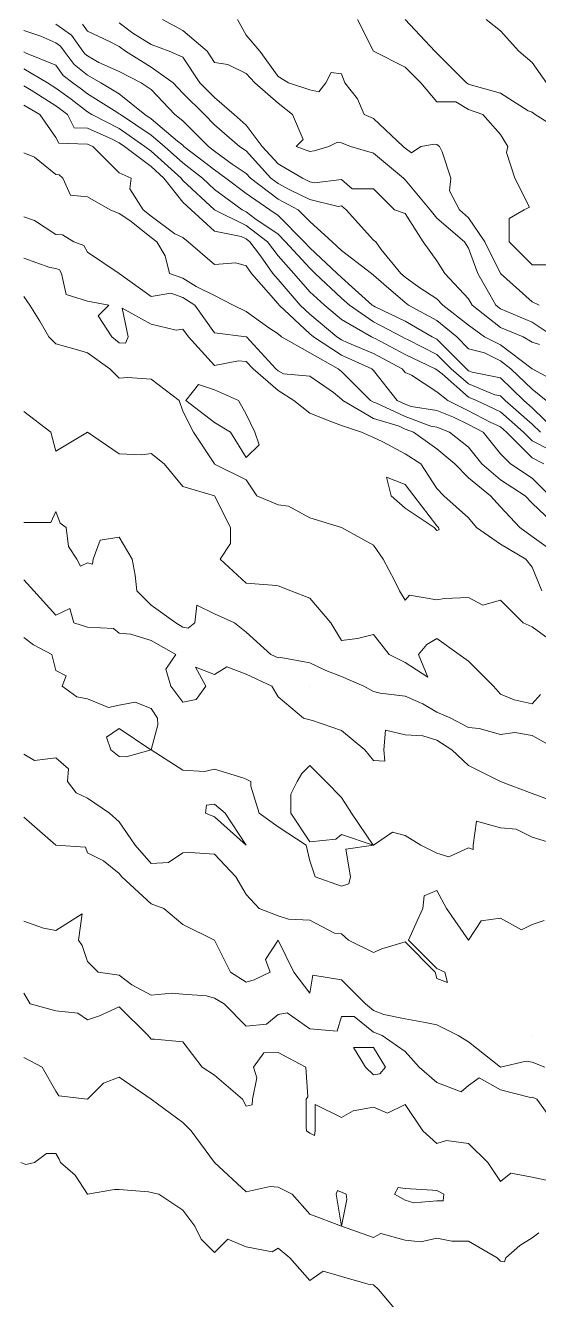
# Model space of a CAD drawing. Extents: x 532589 to 538856, y 6045658 to 6049082.
# Drawn here: x 536032 to 536354, y 6046109 to 6046908 of the extents above; entities that cross this region are included whole.
import ezdxf

# ---------------------------------------------------------------- set-up
doc = ezdxf.new("R2010")
doc.units = 0
doc.header["$LTSCALE"] = 5
doc.layers.add('C-TOPO-MAJR', color=7, linetype='Continuous', lineweight=15, true_color=0xd3aa5f)
doc.layers.add('C-TOPO-MINR', color=7, linetype='Continuous', lineweight=13, true_color=0xe9d5af)

msp = doc.modelspace()

# ---------------------------------------------------------------- linework, layer by layer
at = {"layer": 'C-TOPO-MAJR', "color": 9, "true_color": 0xbfbfbf, "flags": 128}
for points, elevation in [([(536051.18, 6046908.919), (536061.134, 6046901.892), (536068.161, 6046891.938), (536069.401, 6046890.251), (536071.088, 6046888.922), (536078.196, 6046884.83), (536090.996, 6046879.199), (536104.783, 6046872.03), (536110.905, 6046867.841), (536125.838, 6046852.121), (536130.813, 6046848.294), (536146.894, 6046832.213), (536150.721, 6046829.286), (536161.783, 6046821.151), (536170.63, 6046815.147), (536173.197, 6046812.305), (536190.538, 6046799.194), (536203.207, 6046792.396), (536210.446, 6046785.156), (536224.383, 6046772.488), (536230.355, 6046767.058), (536249.091, 6046752.58), (536250.263, 6046751.583), (536256.899, 6046745.944), (536270.171, 6046734.266), (536272.386, 6046732.671), (536290.08, 6046723.019), (536302.615, 6046712.763), (536309.988, 6046705.39), (536319.942, 6046702.809), (536329.896, 6046697.831), (536336.531, 6046692.855), (536349.805, 6046680.01), (536358.563, 6046672.946)], 4270), ([(536240.309, 6046911.846), (536250.263, 6046891.938), (536270.171, 6046881.984), (536280.126, 6046872.03), (536290.08, 6046860.082), (536302.027, 6046860.082), (536309.988, 6046855.305), (536318.835, 6046852.121), (536329.896, 6046839.684), (536334.495, 6046832.213), (536333.632, 6046828.477), (536339.02, 6046812.305), (536348.144, 6046794.057), (536344.828, 6046792.396), (536335.329, 6046786.964), (536335.329, 6046772.488), (536349.805, 6046758.012), (536364.28, 6046758.012)], 4275), ([(536360.788, 6046613.221), (536349.805, 6046624.204), (536336.183, 6046633.13), (536329.896, 6046639.416), (536319.112, 6046653.038), (536309.988, 6046657.799), (536300.467, 6046662.559), (536290.08, 6046666.66), (536273.904, 6046669.214), (536270.171, 6046670.604), (536265.194, 6046672.946), (536250.263, 6046691.806), (536249.214, 6046692.855), (536230.355, 6046701.387), (536212.66, 6046712.763), (536210.446, 6046714.631), (536191.202, 6046732.671), (536190.538, 6046733.438), (536173.947, 6046752.58), (536170.63, 6046757.319), (536163.994, 6046759.216), (536150.721, 6046758.267), (536134.135, 6046772.488), (536130.813, 6046775.145), (536125.832, 6046777.469), (536110.905, 6046788.415), (536105.928, 6046792.396), (536097.637, 6046805.664), (536098.468, 6046812.305), (536090.996, 6046815.625), (536074.408, 6046832.213), (536071.088, 6046833.707), (536053.121, 6046834.154), (536051.18, 6046837.9), (536041.226, 6046852.121), (536031.272, 6046858.153)], 4265), ([(536355.042, 6046488.534), (536349.805, 6046482.71), (536338.436, 6046485.232), (536329.896, 6046488.792), (536325.627, 6046493.771), (536309.988, 6046509.41), (536304.012, 6046513.68), (536290.08, 6046523.634), (536283.746, 6046520.014), (536278.465, 6046513.68), (536284.387, 6046499.465), (536270.171, 6046508.704), (536260.217, 6046513.68), (536250.263, 6046526.117), (536240.309, 6046523.634), (536230.355, 6046522.526), (536223.719, 6046533.588), (536210.446, 6046548.898), (536198.501, 6046553.496), (536190.538, 6046556.818), (536186.916, 6046557.118), (536170.63, 6046558.476), (536154.343, 6046573.405), (536160.676, 6046583.359), (536160.676, 6046593.313), (536150.721, 6046613.221), (536130.813, 6046618.908), (536119.104, 6046633.13), (536110.905, 6046639.766), (536105.097, 6046638.937), (536090.996, 6046639.502), (536071.088, 6046653.038), (536051.18, 6046641.093), (536048.191, 6046653.038), (536031.272, 6046666.053)], 4260), ([(536357.766, 6046254.872), (536349.805, 6046258.188), (536346.014, 6046258.662), (536329.896, 6046254.872), (536309.988, 6046270.799), (536303.355, 6046274.78), (536290.08, 6046281.418), (536281.696, 6046283.164), (536270.171, 6046285.167), (536256.899, 6046288.052), (536250.263, 6046290.569), (536245.286, 6046294.688), (536230.355, 6046309.619), (536212.439, 6046312.604), (536210.446, 6046301.324), (536200.492, 6046314.597), (536190.538, 6046334.505), (536182.575, 6046322.56), (536185.557, 6046314.597), (536175.607, 6046309.619), (536170.63, 6046308.31), (536160.676, 6046314.597), (536150.721, 6046334.505), (536130.813, 6046344.459), (536118.868, 6046354.413), (536110.905, 6046357.26), (536092.529, 6046374.322), (536090.996, 6046376.314), (536081.042, 6046384.276), (536071.088, 6046389.253), (536069.76, 6046392.902), (536051.18, 6046394.23), (536031.272, 6046411.648)], 4255)]:
    msp.add_lwpolyline(points, dxfattribs=dict(at, elevation=elevation))
at = {"layer": 'C-TOPO-MINR', "color": 254, "true_color": 0xd9d9d9, "flags": 128}
for points, elevation in [([(536067.999, 6046908.758), (536071.088, 6046904.382), (536084.867, 6046898.067), (536090.996, 6046894.889), (536094.981, 6046891.938), (536110.905, 6046881.985), (536124.753, 6046872.03), (536130.813, 6046865.694), (536144.386, 6046852.121), (536150.721, 6046845.786), (536166.44, 6046832.213), (536170.63, 6046829.369), (536186.041, 6046812.305), (536190.538, 6046808.905), (536197.875, 6046804.968), (536210.446, 6046799.032), (536228.142, 6046794.609), (536230.355, 6046794.886), (536233.2, 6046792.396), (536250.263, 6046773.536), (536251.794, 6046772.488), (536255.242, 6046767.509), (536267.458, 6046752.58), (536270.171, 6046750.192), (536278.697, 6046744.054), (536290.08, 6046736.655), (536293.874, 6046732.671), (536309.988, 6046720.138), (536319.944, 6046712.763), (536329.896, 6046707.786), (536349.804, 6046692.855), (536349.805, 6046692.854), (536349.809, 6046692.851), (536369.713, 6046682.132)], 4271), ([(536090.996, 6046909.635), (536099.526, 6046903.317), (536110.905, 6046896.131), (536122.284, 6046891.938), (536130.813, 6046888.205), (536141.596, 6046872.03), (536150.721, 6046862.904), (536163.046, 6046852.121), (536170.63, 6046845.487), (536180.584, 6046832.213), (536190.538, 6046821.228), (536205.761, 6046812.305), (536210.446, 6046810.092), (536213.396, 6046809.355), (536230.355, 6046811.477), (536236.98, 6046805.679), (536250.263, 6046805.679), (536263.546, 6046792.396), (536270.171, 6046790.189), (536281.545, 6046772.488), (536290.08, 6046760.543), (536295.058, 6046752.58), (536309.988, 6046736.653), (536312.2, 6046732.671), (536329.896, 6046718.619), (536344.117, 6046712.763), (536349.805, 6046709.445), (536354.49, 6046708.078)], 4272), ([(536118.016, 6046911.846), (536130.813, 6046904.955), (536146.195, 6046891.938), (536150.721, 6046884.825), (536159.021, 6046883.638), (536170.63, 6046877.834), (536175.989, 6046872.03), (536190.538, 6046859.422), (536199.664, 6046852.121), (536206.18, 6046836.479), (536201.914, 6046832.213), (536210.446, 6046829.069), (536213.161, 6046829.498), (536222.396, 6046832.213), (536227.702, 6046834.866), (536230.355, 6046834.553), (536236.037, 6046832.213), (536250.263, 6046828.064), (536269.178, 6046812.305), (536270.171, 6046811.311), (536285.931, 6046792.396), (536290.08, 6046787.155), (536307.5, 6046772.488), (536309.988, 6046768.506), (536315.675, 6046752.58), (536323.258, 6046739.31), (536326.946, 6046732.671), (536329.896, 6046730.329), (536333.879, 6046728.688), (536349.805, 6046722.131), (536363.655, 6046712.763)], 4273), ([(536165.199, 6046911.846), (536170.63, 6046901.886), (536179.155, 6046891.938), (536190.538, 6046876.016), (536197.182, 6046872.03), (536210.446, 6046867.605), (536216.136, 6046866.34), (536220.41, 6046872.03), (536223.728, 6046878.656), (536230.355, 6046877.714), (536232.448, 6046872.03), (536240.3, 6046862.085), (536244.573, 6046852.121), (536250.263, 6046849.778), (536268.927, 6046832.213), (536270.171, 6046831.218), (536274.153, 6046828.231), (536280.113, 6046832.213), (536288.655, 6046833.638), (536290.08, 6046833.386), (536291.742, 6046832.213), (536293.405, 6046828.887), (536298.929, 6046812.305), (536298.043, 6046804.341), (536304.3, 6046792.396), (536309.988, 6046787.42), (536320.228, 6046772.488), (536329.896, 6046752.581), (536329.898, 6046752.58), (536349.805, 6046734.765), (536354.224, 6046732.671)], 4274), ([(536270.171, 6046911.845), (536288.75, 6046891.938), (536290.08, 6046890.608), (536308.658, 6046872.03), (536309.988, 6046871.232), (536311.235, 6046870.783), (536329.896, 6046865.694), (536347.317, 6046854.609), (536349.805, 6046853.78), (536351.796, 6046852.121), (536369.713, 6046840.924)], 4276), ([(536321.05, 6046911.846), (536329.896, 6046904.605), (536341.507, 6046891.938), (536349.805, 6046884.827), (536358.763, 6046872.03)], 4277), ([(536031.272, 6046904.981), (536041.752, 6046901.366), (536051.18, 6046897.207), (536054.269, 6046895.027), (536056.449, 6046891.938), (536062.652, 6046883.502), (536071.088, 6046876.857), (536079.474, 6046872.03), (536090.996, 6046865.187), (536107.077, 6046852.121), (536110.905, 6046849.57), (536127.488, 6046835.538), (536130.813, 6046832.98), (536131.58, 6046832.213), (536150.721, 6046817.574), (536157.887, 6046812.305), (536170.63, 6046802.651), (536185.345, 6046792.396), (536190.538, 6046788.884), (536206.934, 6046772.488), (536210.446, 6046768.636), (536227.607, 6046752.58), (536230.355, 6046750.009), (536249.552, 6046732.671), (536250.263, 6046732.174), (536251.311, 6046731.624), (536270.171, 6046722.718), (536287.234, 6046712.763), (536290.08, 6046711.34), (536308.565, 6046692.855), (536309.988, 6046691.61), (536312.122, 6046690.721), (536329.896, 6046687.166), (536344.534, 6046672.946), (536349.805, 6046668.352), (536365.522, 6046653.038)], 4269), ([(536031.272, 6046891.415), (536032.597, 6046890.612), (536051.18, 6046883.177), (536055.903, 6046876.753), (536061.9, 6046872.03), (536067.236, 6046868.177), (536071.088, 6046865.205), (536089.469, 6046853.649), (536090.996, 6046852.742), (536091.76, 6046852.121), (536110.905, 6046839.359), (536119.351, 6046832.213), (536130.813, 6046821.991), (536143.17, 6046812.305), (536150.721, 6046805.239), (536168.032, 6046792.396), (536170.63, 6046791.125), (536176.061, 6046786.965), (536190.538, 6046777.172), (536195.222, 6046772.488), (536210.446, 6046755.792), (536213.879, 6046752.58), (536230.355, 6046737.165), (536235.33, 6046732.671), (536250.263, 6046722.22), (536268.276, 6046712.763), (536270.171, 6046711.768), (536272.067, 6046710.868), (536290.08, 6046701.861), (536299.086, 6046692.855), (536309.988, 6046683.315), (536326.341, 6046676.502), (536329.896, 6046675.791), (536332.825, 6046672.946), (536349.805, 6046658.143), (536355.044, 6046653.038)], 4268), ([(536360.865, 6046641.977), (536349.805, 6046647.657), (536344.424, 6046653.038), (536329.896, 6046665.837), (536314.967, 6046672.946), (536309.988, 6046675.021), (536293.389, 6046689.545), (536290.08, 6046692.17), (536289.035, 6046692.855), (536270.171, 6046701.814), (536251.308, 6046711.718), (536250.263, 6046712.267), (536249.095, 6046712.763), (536230.355, 6046723.746), (536219.571, 6046732.671), (536210.446, 6046741.095), (536200.493, 6046752.58), (536190.538, 6046763.639), (536183.902, 6046772.488), (536170.63, 6046782.654), (536150.723, 6046792.394), (536150.721, 6046792.395), (536150.72, 6046792.396), (536130.813, 6046810.933), (536129.738, 6046812.305), (536110.905, 6046829.299), (536107.05, 6046832.213), (536090.996, 6046843.523), (536073.803, 6046852.121), (536071.088, 6046853.828), (536060.814, 6046861.755), (536051.18, 6046868.711), (536045.985, 6046872.03), (536031.272, 6046880.937)], 4267), ([(536357.139, 6046633.13), (536349.805, 6046636.896), (536333.663, 6046653.038), (536329.896, 6046656.356), (536323.561, 6046659.373), (536309.988, 6046666.455), (536297.005, 6046672.946), (536290.08, 6046678.439), (536274.148, 6046688.878), (536270.171, 6046690.369), (536268.278, 6046692.855), (536250.263, 6046702.312), (536233.817, 6046709.301), (536230.355, 6046710.867), (536227.406, 6046712.763), (536210.446, 6046727.074), (536204.475, 6046732.671), (536190.538, 6046748.751), (536187.22, 6046752.58), (536179.481, 6046763.637), (536172.843, 6046772.488), (536170.63, 6046774.183), (536167.31, 6046775.808), (536150.721, 6046779.125), (536135.974, 6046792.396), (536130.813, 6046797.202), (536118.977, 6046812.305), (536110.905, 6046819.588), (536094.206, 6046832.213), (536090.996, 6046834.474), (536086.473, 6046836.736), (536071.088, 6046843.661), (536062.833, 6046843.866), (536058.555, 6046852.121), (536054.392, 6046855.333), (536051.18, 6046857.652), (536035.863, 6046867.439), (536031.272, 6046870.221)], 4266), ([(536365.979, 6046593.313), (536349.805, 6046608.535), (536345.379, 6046613.221), (536329.896, 6046623.176), (536318.283, 6046633.13), (536309.988, 6046643.606), (536298.043, 6046653.038), (536290.08, 6046656.182), (536286.346, 6046656.771), (536270.171, 6046662.797), (536251.738, 6046671.471), (536250.263, 6046671.925), (536248.531, 6046672.946), (536230.355, 6046691.123), (536228.258, 6046692.855), (536210.446, 6046702.81), (536192.631, 6046712.763), (536190.538, 6046714.657), (536184.854, 6046718.447), (536170.63, 6046728.692), (536162.338, 6046732.671), (536150.721, 6046738.731), (536139.105, 6046744.288), (536130.813, 6046749.564), (536122.522, 6046752.58), (536119.754, 6046763.639), (536114.524, 6046772.488), (536110.905, 6046775.142), (536097.635, 6046785.758), (536090.996, 6046790.183), (536085.307, 6046792.396), (536071.088, 6046800.692), (536060.369, 6046801.586), (536055.599, 6046812.305), (536053.273, 6046814.398), (536051.18, 6046814.514), (536037.913, 6046825.571), (536031.272, 6046828.231)], 4264), ([(536369.706, 6046573.412), (536349.805, 6046587.74), (536342.064, 6046593.313), (536329.896, 6046606.197), (536323.612, 6046613.221), (536309.988, 6046624.474), (536301.333, 6046633.13), (536290.08, 6046642.717), (536275.412, 6046653.038), (536270.171, 6046654.99), (536266.484, 6046656.725), (536250.263, 6046661.716), (536231.218, 6046672.946), (536230.355, 6046673.81), (536225.388, 6046677.913), (536210.446, 6046688.26), (536193.855, 6046689.537), (536190.538, 6046691.611), (536189.116, 6046692.855), (536170.654, 6046712.739), (536170.632, 6046712.763), (536170.63, 6046712.765), (536170.626, 6046712.767), (536150.721, 6046715.416), (536138.397, 6046732.671), (536130.813, 6046737.497), (536123.229, 6046740.255), (536110.905, 6046738.203), (536091, 6046752.58), (536090.996, 6046752.592), (536090.98, 6046752.596), (536071.088, 6046765.853), (536068.791, 6046770.191), (536062.556, 6046772.488), (536055.371, 6046776.679), (536051.18, 6046776.913), (536037.906, 6046785.762), (536031.272, 6046787.972)], 4263), ([(536355.776, 6046553.496), (536349.805, 6046568.429), (536345.825, 6046573.405), (536329.896, 6046582.773), (536314.966, 6046593.313), (536309.988, 6046599.288), (536294.504, 6046613.221), (536290.08, 6046617.646), (536280.126, 6046633.13), (536270.171, 6046639.464), (536256.236, 6046647.066), (536250.263, 6046649.721), (536242.801, 6046653.038), (536230.355, 6046657.187), (536223.716, 6046659.676), (536210.446, 6046664.983), (536200.493, 6046672.946), (536190.538, 6046679.168), (536174.894, 6046692.855), (536170.63, 6046697.448), (536165.655, 6046697.83), (536150.721, 6046694.845), (536134.434, 6046712.763), (536130.813, 6046717.741), (536126.62, 6046716.956), (536110.905, 6046720.727), (536092.802, 6046730.866), (536096.684, 6046712.763), (536094.978, 6046708.781), (536090.996, 6046708.971), (536086.311, 6046712.763), (536077.723, 6046726.037), (536084.371, 6046732.671), (536071.088, 6046735.16), (536057.816, 6046739.307), (536054.694, 6046752.58), (536053.477, 6046754.877), (536051.18, 6046755.724), (536047.447, 6046756.312), (536031.272, 6046762.133)], 4262), ([(536359.75, 6046523.643), (536349.805, 6046531.103), (536344.121, 6046533.588), (536329.896, 6046547.812), (536318.837, 6046544.647), (536309.988, 6046549.516), (536294.819, 6046548.757), (536290.08, 6046547.966), (536272.823, 6046550.845), (536270.171, 6046547.812), (536266.557, 6046553.496), (536263.545, 6046560.123), (536256.393, 6046573.405), (536250.263, 6046582.256), (536230.361, 6046593.307), (536230.355, 6046593.309), (536230.349, 6046593.313), (536210.446, 6046599.443), (536197.165, 6046606.595), (536190.538, 6046607.537), (536177.271, 6046613.221), (536170.63, 6046623.163), (536150.746, 6046633.105), (536150.721, 6046633.129), (536150.719, 6046633.13), (536150.709, 6046633.142), (536137.452, 6046653.038), (536130.813, 6046666.302), (536128.597, 6046672.946), (536110.905, 6046686.22), (536096.423, 6046687.428), (536090.996, 6046686.885), (536085.026, 6046692.855), (536071.088, 6046702.807), (536063.344, 6046705.018), (536051.18, 6046708.498), (536046.915, 6046712.763), (536041.232, 6046722.711), (536035.006, 6046732.671), (536031.272, 6046738.102)], 4261), ([(536175.941, 6046653.038), (536170.63, 6046664.421), (536165.656, 6046672.946), (536150.721, 6046679.583), (536140.765, 6046682.903), (536132.808, 6046672.946), (536150.721, 6046659.162), (536160.671, 6046653.038), (536170.63, 6046637.116), (536178.596, 6046645.072), (536175.941, 6046653.038)], 4261), ([(536291.186, 6046593.313), (536290.08, 6046594.361), (536275.745, 6046613.221), (536270.171, 6046620.188), (536258.559, 6046624.834), (536261.461, 6046613.221), (536270.171, 6046605.48), (536288.421, 6046593.313), (536290.08, 6046591.503), (536291.611, 6046591.782), (536291.186, 6046593.313)], 4261), ([(536365.979, 6046453.955), (536349.805, 6046462.879), (536339.019, 6046464.74), (536329.896, 6046463.436), (536316.623, 6046467.229), (536309.988, 6046468.01), (536298.929, 6046473.863), (536290.08, 6046477.482), (536281.23, 6046482.713), (536270.171, 6046487.552), (536254.531, 6046489.503), (536250.263, 6046490.451), (536244.289, 6046493.771), (536230.355, 6046499.831), (536220.399, 6046503.727), (536210.446, 6046508.519), (536192.348, 6046511.87), (536190.538, 6046511.688), (536186.114, 6046513.68), (536170.63, 6046527.614), (536163.162, 6046533.588), (536150.721, 6046539.118), (536139.665, 6046544.645), (536138.281, 6046533.588), (536134.133, 6046530.268), (536130.813, 6046530.743), (536126.545, 6046533.588), (536110.905, 6046544.537), (536101.945, 6046553.496), (536100.949, 6046563.453), (536099.14, 6046573.405), (536090.996, 6046587.184), (536079.052, 6046585.35), (536074.71, 6046573.405), (536074.152, 6046570.341), (536071.088, 6046571.062), (536066.664, 6046568.98), (536064.449, 6046573.405), (536059.143, 6046581.368), (536057.814, 6046593.313), (536053.893, 6046596.026), (536051.18, 6046603.261), (536048.039, 6046596.454), (536031.272, 6046596.454)], 4259), ([(536361.755, 6046422.097), (536349.805, 6046426.581), (536329.913, 6046434.047), (536329.896, 6046434.051), (536329.89, 6046434.053), (536309.988, 6046444), (536299.369, 6046453.955), (536290.08, 6046460.012), (536281.372, 6046462.663), (536270.171, 6046463.322), (536257.924, 6046466.203), (536256.902, 6046453.955), (536257.506, 6046446.712), (536250.263, 6046447.316), (536244.953, 6046453.955), (536230.355, 6046466.123), (536212.103, 6046472.206), (536210.446, 6046472.694), (536206.47, 6046473.863), (536190.538, 6046487.137), (536186.556, 6046493.771), (536170.63, 6046501.355), (536158.382, 6046506.019), (536150.721, 6046501.234), (536138.776, 6046505.716), (536145.293, 6046493.771), (536139.195, 6046485.39), (536130.813, 6046483.817), (536123.231, 6046493.771), (536120.194, 6046504.391), (536126.388, 6046513.68), (536110.905, 6046522.388), (536098.24, 6046526.345), (536090.996, 6046526.949), (536087.376, 6046529.968), (536071.088, 6046530.744), (536062.556, 6046533.588), (536060.026, 6046542.434), (536051.18, 6046538.273), (536037.561, 6046553.496), (536031.272, 6046560.524)], 4258), ([(536366.404, 6046394.23), (536349.805, 6046399.209), (536339.849, 6046404.185), (536329.896, 6046405.086), (536314.964, 6046409.163), (536312.827, 6046394.23), (536312.827, 6046391.391), (536309.988, 6046392.425), (536297.546, 6046386.763), (536290.08, 6046389.035), (536280.122, 6046394.23), (536270.171, 6046400.201), (536262.21, 6046402.192), (536250.271, 6046394.23), (536250.267, 6046394.226), (536250.263, 6046394.226), (536233.008, 6046391.577), (536235.886, 6046374.322), (536234.88, 6046369.796), (536230.355, 6046368.464), (536213.76, 6046374.322), (536210.446, 6046384.282), (536208.239, 6046394.23), (536190.538, 6046405.604), (536178.593, 6046414.138), (536173.469, 6046431.207), (536173.469, 6046434.047), (536170.63, 6046435.466), (536168.42, 6046436.256), (536150.721, 6046441.707), (536144.498, 6046440.27), (536130.813, 6046441.071), (536110.913, 6046453.947), (536110.905, 6046453.951), (536095.421, 6046449.53), (536090.996, 6046449.763), (536085.688, 6046453.955), (536083.031, 6046461.921), (536090.996, 6046467.228), (536110.881, 6046453.979), (536110.905, 6046453.971), (536115.171, 6046469.597), (536114.886, 6046473.863), (536110.905, 6046479.838), (536100.949, 6046483.819), (536090.996, 6046481.826), (536084.362, 6046480.498), (536071.088, 6046485.806), (536064.451, 6046487.135), (536055.157, 6046493.771), (536057.813, 6046500.405), (536051.18, 6046503.732), (536048.697, 6046513.68), (536037.33, 6046519.738), (536031.272, 6046524.397)], 4257), ([(536210.45, 6046493.771), (536210.446, 6046493.773), (536210.444, 6046493.774), (536210.422, 6046493.771), (536210.446, 6046493.723), (536210.453, 6046493.765), (536210.45, 6046493.771)], 4258), ([(536357.27, 6046346.948), (536349.805, 6046344.465), (536343.167, 6046341.143), (536329.896, 6046348.44), (536317.777, 6046346.624), (536309.99, 6046334.505), (536309.994, 6046334.499), (536309.988, 6046334.497), (536309.985, 6046334.505), (536309.982, 6046334.511), (536296.209, 6046354.413), (536290.08, 6046365.796), (536282.114, 6046362.379), (536281.228, 6046354.413), (536277.828, 6046346.756), (536272.388, 6046334.505), (536290.08, 6046316.813), (536295.063, 6046314.597), (536296.724, 6046307.952), (536290.08, 6046310.61), (536289.082, 6046314.597), (536270.171, 6046333.507), (536255.624, 6046329.144), (536250.263, 6046326.76), (536234.779, 6046334.505), (536230.355, 6046338.487), (536225.93, 6046338.929), (536210.446, 6046347.077), (536197.176, 6046347.776), (536190.538, 6046349.818), (536178.596, 6046354.413), (536170.63, 6046363.265), (536163.995, 6046374.322), (536150.721, 6046388.544), (536135.404, 6046389.639), (536130.813, 6046389.256), (536121.853, 6046383.281), (536110.905, 6046382.704), (536100.95, 6046394.23), (536090.996, 6046408.829), (536084.873, 6046414.138), (536071.088, 6046423.57), (536063.978, 6046426.936), (536058.645, 6046434.047), (536059.143, 6046442.01), (536051.18, 6046448.982), (536037.906, 6046447.321), (536031.272, 6046451.112)], 4256), ([(536236.482, 6046414.138), (536230.355, 6046424.094), (536220.402, 6046434.047), (536210.446, 6046444.002), (536205.469, 6046439.024), (536202.483, 6046434.047), (536198.503, 6046426.082), (536198.503, 6046414.138), (536210.446, 6046396.216), (536226.738, 6046397.847), (536230.355, 6046400.861), (536250.251, 6046394.242), (536236.482, 6046414.138)], 4257), ([(536170.636, 6046394.23), (536170.63, 6046394.242), (536157.352, 6046414.138), (536150.721, 6046419.821), (536145.746, 6046419.114), (536145.039, 6046414.138), (536150.721, 6046411.928), (536170.627, 6046394.23), (536170.63, 6046394.227), (536170.639, 6046394.22), (536170.636, 6046394.23)], 4257), ([(536359.771, 6046224.997), (536352.655, 6046234.963), (536349.805, 6046236.137), (536348.855, 6046235.913), (536329.896, 6046240.653), (536316.626, 6046248.234), (536309.988, 6046243.489), (536305.397, 6046239.554), (536290.08, 6046245.39), (536279.02, 6046254.872), (536270.171, 6046264.827), (536255.69, 6046274.78), (536250.263, 6046276.838), (536238.323, 6046286.72), (536230.355, 6046286.72), (536227.641, 6046277.493), (536210.446, 6046278.928), (536196.228, 6046288.999), (536190.538, 6046288.049), (536183.3, 6046282.019), (536170.63, 6046280.75), (536156.692, 6046294.688), (536150.721, 6046298.2), (536145.747, 6046299.662), (536130.813, 6046300.812), (536124.178, 6046301.323), (536110.905, 6046300.115), (536098.965, 6046306.628), (536090.996, 6046312.7), (536077.732, 6046314.597), (536071.088, 6046321.241), (536067.769, 6046331.185), (536065.399, 6046334.505), (536067.771, 6046351.096), (536051.18, 6046340.727), (536043.523, 6046342.162), (536031.272, 6046346.45)], 4254), ([(536361.518, 6046183.433), (536349.805, 6046186.098), (536336.53, 6046188.513), (536329.896, 6046183.204), (536321.935, 6046195.147), (536309.988, 6046207.093), (536296.207, 6046208.927), (536290.08, 6046207.092), (536281.231, 6046215.055), (536270.171, 6046231.65), (536259.112, 6046226.115), (536250.263, 6046229.985), (536237.688, 6046227.631), (536230.355, 6046223.352), (536213.76, 6046231.65), (536213.76, 6046215.055), (536213.286, 6046212.215), (536210.446, 6046213.635), (536208.458, 6046215.055), (536208.237, 6046217.265), (536208.237, 6046234.963), (536209.121, 6046236.289), (536207.958, 6046254.872), (536190.538, 6046264.161), (536181.549, 6046263.861), (536175.056, 6046254.872), (536177.269, 6046248.233), (536174.611, 6046234.963), (536174.249, 6046231.344), (536170.63, 6046230.539), (536168.288, 6046234.963), (536150.721, 6046249.892), (536143.061, 6046254.872), (536130.813, 6046270.798), (536113.114, 6046272.57), (536110.905, 6046272.57), (536109.097, 6046274.78), (536090.996, 6046292.881), (536078.552, 6046287.225), (536071.088, 6046284.738), (536065.117, 6046288.717), (536051.18, 6046290.262), (536035.243, 6046294.688), (536031.272, 6046301.314)], 4253), ([(536349.805, 6046274.779), (536349.806, 6046274.778), (536349.829, 6046274.78), (536349.805, 6046274.783), (536349.801, 6046274.784), (536349.797, 6046274.78), (536349.805, 6046274.779)], 4256), ([(536354.069, 6046151.065), (536349.805, 6046147.868), (536342.144, 6046143.082), (536333.206, 6046135.422), (536332.38, 6046132.938), (536329.896, 6046133.436), (536327.91, 6046135.422), (536309.988, 6046145.963), (536299.447, 6046145.963), (536290.08, 6046147.746), (536280.127, 6046145.374), (536270.171, 6046146.405), (536255.004, 6046150.589), (536250.263, 6046148.219), (536230.36, 6046155.325), (536230.355, 6046155.325), (536230.339, 6046155.33), (536210.446, 6046162.795), (536199.387, 6046175.238), (536190.538, 6046179.664), (536185.56, 6046180.216), (536170.63, 6046176.767), (536150.77, 6046195.098), (536150.721, 6046195.141), (536150.712, 6046195.147), (536150.709, 6046195.159), (536136.123, 6046215.055), (536130.813, 6046220.365), (536110.917, 6046234.951), (536110.905, 6046234.951), (536110.899, 6046234.963), (536090.996, 6046248.746), (536081.042, 6046244.918), (536071.094, 6046234.963), (536071.091, 6046234.96), (536071.088, 6046234.947), (536071.085, 6046234.96), (536071.04, 6046234.963), (536053.168, 6046236.952), (536051.18, 6046239.936), (536042.651, 6046254.872), (536031.272, 6046260.999)], 4252), ([(536257.916, 6046254.872), (536250.263, 6046267.315), (536237.82, 6046267.315), (536245.287, 6046254.872), (536250.263, 6046250.133), (536254.409, 6046250.726), (536257.916, 6046254.872)], 4254), ([(536029.277, 6046195.147), (536032.38, 6046194.038), (536037.916, 6046195.147), (536045.49, 6046200.836), (536051.18, 6046200.836), (536053.276, 6046197.243), (536054.244, 6046195.147), (536063.266, 6046187.325), (536071.087, 6046175.238), (536071.088, 6046175.23), (536071.1, 6046175.238), (536087.933, 6046178.302), (536090.996, 6046178.302), (536109.246, 6046176.897), (536110.905, 6046176.409), (536115.883, 6046175.238), (536130.813, 6046165.29), (536138.281, 6046155.33), (536142.426, 6046147.035), (536150.721, 6046138.739), (536159.017, 6046147.035), (536170.63, 6046142.389), (536186.804, 6046139.156), (536190.538, 6046141.395), (536198.006, 6046135.422), (536210.446, 6046121.203), (536218.742, 6046127.126), (536230.355, 6046123.711), (536246.944, 6046118.833), (536250.263, 6046118.577), (536253.582, 6046115.513), (536270.159, 6046095.617)], 4251), ([(536294.061, 6046171.257), (536294.504, 6046175.238), (536290.08, 6046177.727), (536287.426, 6046177.892), (536270.171, 6046178.971), (536265.905, 6046179.505), (536263.536, 6046175.238), (536270.171, 6046171.506), (536275.603, 6046169.807), (536290.08, 6046171.257), (536294.061, 6046171.257)], 4252), ([(536233.194, 6046175.238), (536230.355, 6046176.564), (536227.868, 6046177.725), (536227.041, 6046175.238), (536230.355, 6046155.379), (536233.668, 6046171.925), (536233.194, 6046175.238)], 4252)]:
    msp.add_lwpolyline(points, dxfattribs=dict(at, elevation=elevation))

doc.saveas('drawing.dxf')
